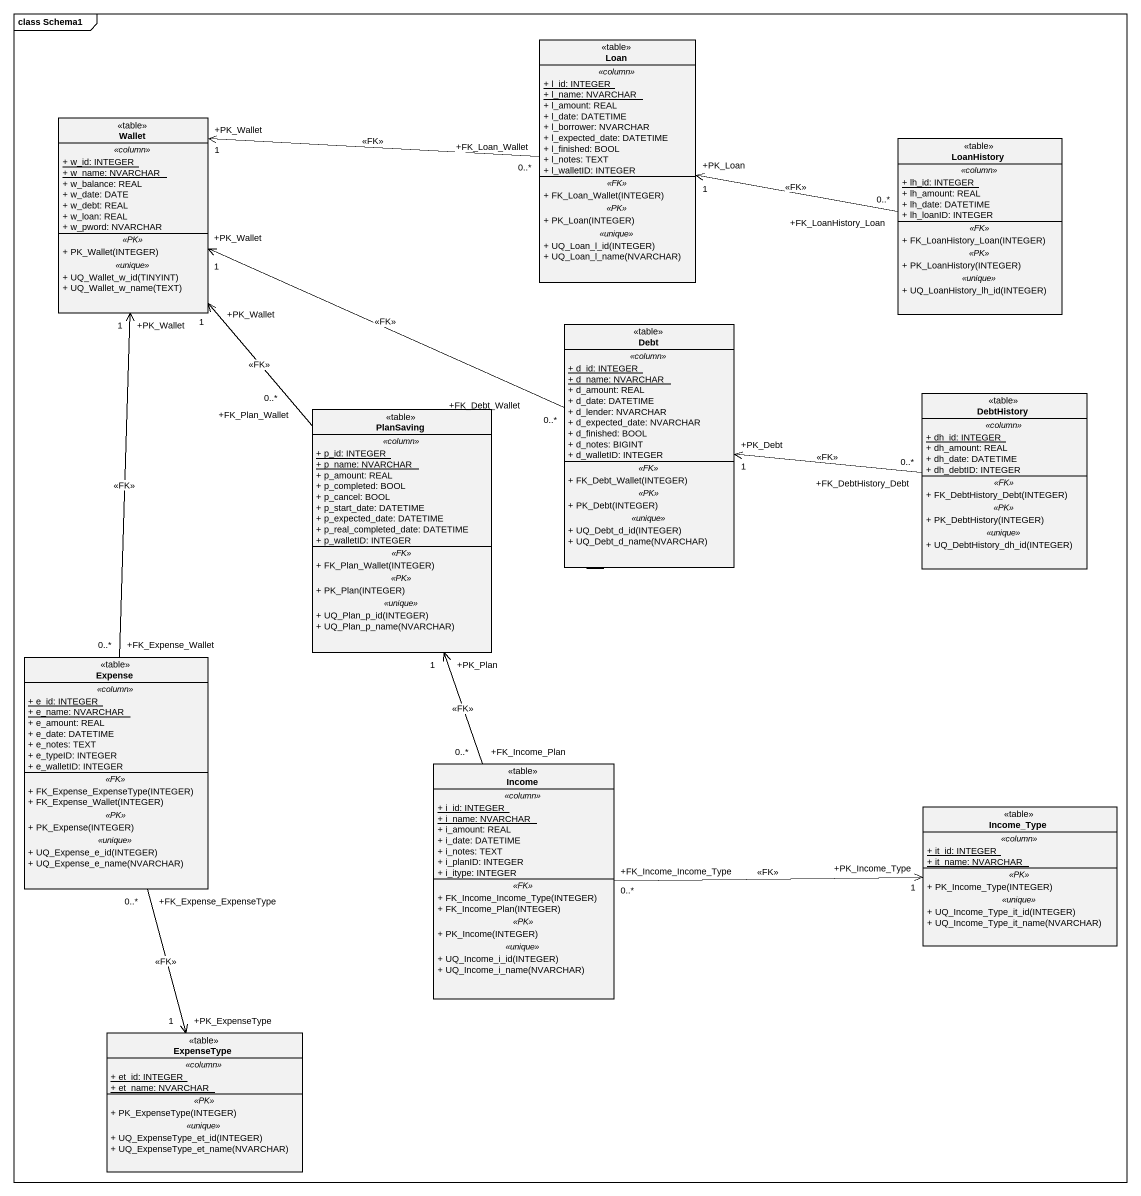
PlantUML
@startuml
mainframe class Schema1
hide circle
hide empty members
skinparam classAttributeIconSize 0
class Loan <<table>> {
  .. <<column>> ..
  {static} + l_id: INTEGER
  {static} + l_name: NVARCHAR
  + l_amount: REAL
  + l_date: DATETIME
  + l_borrower: NVARCHAR
  + l_expected_date: DATETIME
  + l_finished: BOOL
  + l_notes: TEXT
  + l_walletID: INTEGER
  .. <<FK>> ..
  + FK_Loan_Wallet(INTEGER)
  .. <<PK>> ..
  + PK_Loan(INTEGER)
  .. <<unique>> ..
  + UQ_Loan_l_id(INTEGER)
  + UQ_Loan_l_name(NVARCHAR)
}
class Wallet <<table>> {
  .. <<column>> ..
  {static} + w_id: INTEGER
  {static} + w_name: NVARCHAR
  + w_balance: REAL
  + w_date: DATE
  + w_debt: REAL
  + w_loan: REAL
  + w_pword: NVARCHAR
  .. <<PK>> ..
  + PK_Wallet(INTEGER)
  .. <<unique>> ..
  + UQ_Wallet_w_id(TINYINT)
  + UQ_Wallet_w_name(TEXT)
}
class LoanHistory <<table>> {
  .. <<column>> ..
  {static} + lh_id: INTEGER
  + lh_amount: REAL
  + lh_date: DATETIME
  + lh_loanID: INTEGER
  .. <<FK>> ..
  + FK_LoanHistory_Loan(INTEGER)
  .. <<PK>> ..
  + PK_LoanHistory(INTEGER)
  .. <<unique>> ..
  + UQ_LoanHistory_lh_id(INTEGER)
}
class Debt <<table>> {
  .. <<column>> ..
  {static} + d_id: INTEGER
  {static} + d_name: NVARCHAR
  + d_amount: REAL
  + d_date: DATETIME
  + d_lender: NVARCHAR
  + d_expected_date: NVARCHAR
  + d_finished: BOOL
  + d_notes: BIGINT
  + d_walletID: INTEGER
  .. <<FK>> ..
  + FK_Debt_Wallet(INTEGER)
  .. <<PK>> ..
  + PK_Debt(INTEGER)
  .. <<unique>> ..
  + UQ_Debt_d_id(INTEGER)
  + UQ_Debt_d_name(NVARCHAR)
}
class DebtHistory <<table>> {
  .. <<column>> ..
  {static} + dh_id: INTEGER
  + dh_amount: REAL
  + dh_date: DATETIME
  + dh_debtID: INTEGER
  .. <<FK>> ..
  + FK_DebtHistory_Debt(INTEGER)
  .. <<PK>> ..
  + PK_DebtHistory(INTEGER)
  .. <<unique>> ..
  + UQ_DebtHistory_dh_id(INTEGER)
}
class PlanSaving <<table>> {
  .. <<column>> ..
  {static} + p_id: INTEGER
  {static} + p_name: NVARCHAR
  + p_amount: REAL
  + p_completed: BOOL
  + p_cancel: BOOL
  + p_start_date: DATETIME
  + p_expected_date: DATETIME
  + p_real_completed_date: DATETIME
  + p_walletID: INTEGER
  .. <<FK>> ..
  + FK_Plan_Wallet(INTEGER)
  .. <<PK>> ..
  + PK_Plan(INTEGER)
  .. <<unique>> ..
  + UQ_Plan_p_id(INTEGER)
  + UQ_Plan_p_name(NVARCHAR)
}
class Expense <<table>> {
  .. <<column>> ..
  {static} + e_id: INTEGER
  {static} + e_name: NVARCHAR
  + e_amount: REAL
  + e_date: DATETIME
  + e_notes: TEXT
  + e_typeID: INTEGER
  + e_walletID: INTEGER
  .. <<FK>> ..
  + FK_Expense_ExpenseType(INTEGER)
  + FK_Expense_Wallet(INTEGER)
  .. <<PK>> ..
  + PK_Expense(INTEGER)
  .. <<unique>> ..
  + UQ_Expense_e_id(INTEGER)
  + UQ_Expense_e_name(NVARCHAR)
}
class Income <<table>> {
  .. <<column>> ..
  {static} + i_id: INTEGER
  {static} + i_name: NVARCHAR
  + i_amount: REAL
  + i_date: DATETIME
  + i_notes: TEXT
  + i_planID: INTEGER
  + i_itype: INTEGER
  .. <<FK>> ..
  + FK_Income_Income_Type(INTEGER)
  + FK_Income_Plan(INTEGER)
  .. <<PK>> ..
  + PK_Income(INTEGER)
  .. <<unique>> ..
  + UQ_Income_i_id(INTEGER)
  + UQ_Income_i_name(NVARCHAR)
}
class Income_Type <<table>> {
  .. <<column>> ..
  {static} + it_id: INTEGER
  {static} + it_name: NVARCHAR
  .. <<PK>> ..
  + PK_Income_Type(INTEGER)
  .. <<unique>> ..
  + UQ_Income_Type_it_id(INTEGER)
  + UQ_Income_Type_it_name(NVARCHAR)
}
class ExpenseType <<table>> {
  .. <<column>> ..
  {static} + et_id: INTEGER
  {static} + et_name: NVARCHAR
  .. <<PK>> ..
  + PK_ExpenseType(INTEGER)
  .. <<unique>> ..
  + UQ_ExpenseType_et_id(INTEGER)
  + UQ_ExpenseType_et_name(NVARCHAR)
}
Loan "+FK_Loan_Wallet\n0..*" -left-> "+PK_Wallet\n1" Wallet : <<FK>>
LoanHistory "+FK_LoanHistory_Loan\n0..*" -left-> "+PK_Loan\n1" Loan : <<FK>>
Debt "+FK_Debt_Wallet\n0..*" -left-> "+PK_Wallet\n1" Wallet : <<FK>>
Debt -- Debt
DebtHistory "+FK_DebtHistory_Debt\n0..*" -left-> "+PK_Debt\n1" Debt : <<FK>>
PlanSaving "+FK_Plan_Wallet\n0..*" -up-> "+PK_Wallet\n1" Wallet : <<FK>>
Expense "+FK_Expense_Wallet\n0..*" -up-> "+PK_Wallet\n1" Wallet : <<FK>>
Expense "+FK_Expense_ExpenseType\n0..*" --> "+PK_ExpenseType\n1" ExpenseType : <<FK>>
Income "+FK_Income_Plan\n0..*" -up-> "+PK_Plan\n1" PlanSaving : <<FK>>
Income "+FK_Income_Income_Type\n0..*" -right-> "+PK_Income_Type\n1" Income_Type : <<FK>>
@enduml
